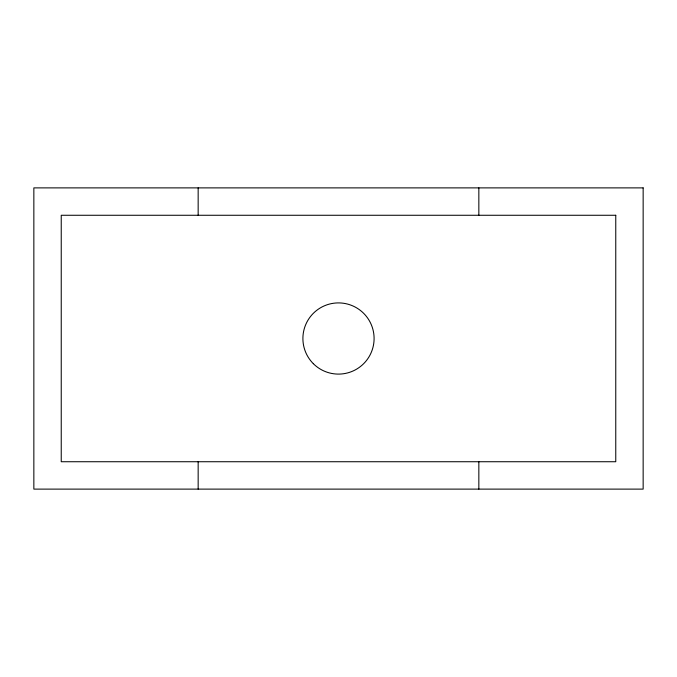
<?xml version="1.0" encoding="UTF-8"?>
<svg xmlns="http://www.w3.org/2000/svg" width="677" height="677" viewBox="0 0 677 677"><rect width="100%" height="100%" fill="white"/><g stroke="black" fill="none" stroke-linecap="round" stroke-linejoin="round"><path stroke-width="1.02" d="M478.842 187.884L478.842 215.269M478.842 461.731L478.842 489.116M198.158 187.884L198.158 215.269M198.158 461.731L198.158 489.116M643.15 187.884L33.85 187.884L33.85 489.116L643.15 489.116L643.15 187.884M615.765 215.269L61.235 215.269L61.235 461.731L615.765 461.731L615.765 215.269M313.324 363.676A35.602 35.602 0 0 0 372.883 347.716A35.602 35.602 0 0 0 329.284 304.117A35.602 35.602 0 0 0 313.324 363.676"/></g></svg>
